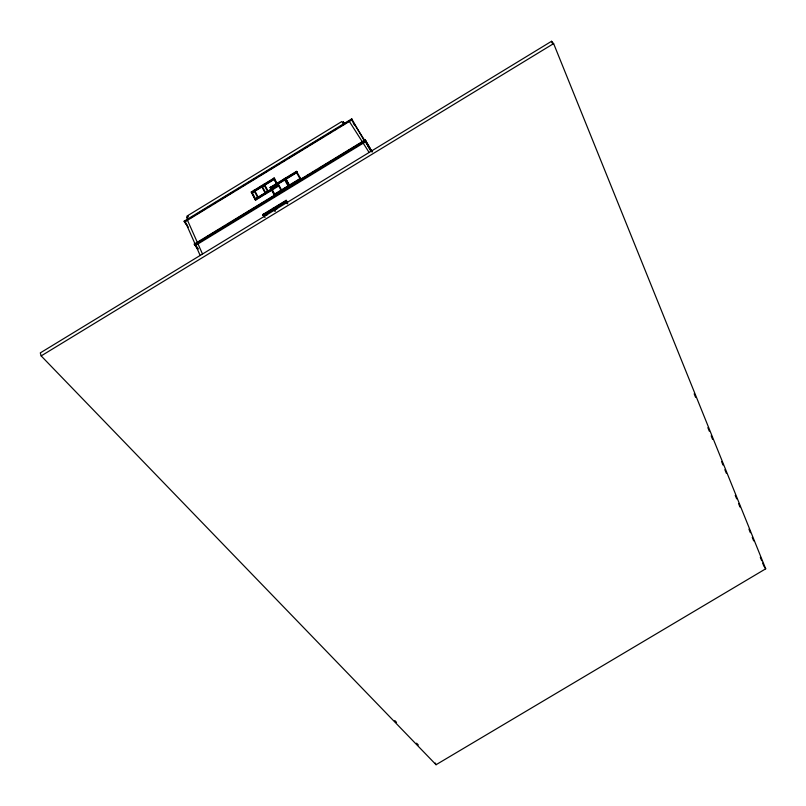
<?xml version="1.0" encoding="UTF-8"?>
<svg xmlns="http://www.w3.org/2000/svg" width="806" height="806" viewBox="0 0 806 806"><rect width="100%" height="100%" fill="white"/><g stroke="black" fill="none" stroke-linecap="round" stroke-linejoin="round"><path stroke-width="1.21" d="M188.503 216.24L186.609 217.388L187.627 219.675M184.524 222.083L184.131 221.217L351.738 118.875L352.252 119.681L184.524 222.083L188.302 227.121M190.538 217.952L193.752 215.988M196.966 214.023L205.54 208.784M207.686 207.485L210.9 205.52M214.114 203.555L216.26 202.246M219.474 200.281L233.408 191.778M236.621 189.813L239.835 187.848M243.049 185.894L245.195 184.584M248.409 182.619L256.983 177.38M259.119 176.071L267.693 170.842M269.839 169.532L274.121 166.913M276.267 165.603L279.481 163.648M281.626 162.338L284.84 160.374M288.054 158.409L296.628 153.18M298.774 151.871L301.988 149.906M305.202 147.941L307.348 146.632M310.562 144.667L324.486 136.164M327.71 134.199L330.923 132.234M334.137 130.28L336.283 128.97M339.497 127.005L349.139 121.112L369.128 152.465M274.151 178.035L278.1 185.36L255.059 199.414L251.26 191.999L274.151 178.035L274.786 179.063L252.963 192.382M251.432 192.342L274.332 178.368M252.258 192.453L274.09 179.134L277.667 185.793L255.714 199.183L251.784 191.677L252.258 192.372M288.518 185.612L273.889 194.528L274.534 195.566L270.131 187.455L284.669 178.579L285.304 179.617M284.881 178.448L296.517 171.356L297.152 172.383L285.515 179.486L284.881 178.448L289.374 186.518L304.597 177.29M270.312 187.788L284.85 178.922M285.062 178.791L296.709 171.688M285.334 179.154L285.868 178.821L285.415 178.126L289.908 186.186M293.797 173.985L296.971 172.051M284.609 179.688L271.128 187.909L274.715 194.649L276.801 193.369M285.888 178.902L296.457 172.454L295.983 171.678L300.547 179.698L300.094 179.003M275.964 185.32L270.766 188.483L270.131 187.455M278.04 184.05L284.266 180.252M255.351 199.767L271.944 189.642M255.522 200.11L278.554 186.055L277.919 185.027L254.877 199.072L255.522 200.11L251.724 192.694M288.729 185.481L300.447 178.338L300.89 179.033M274.07 194.871L288.699 185.944L284.669 178.579M288.921 185.813L300.638 178.67L301.081 179.375L296.517 171.356M284.095 188.926L287.228 187.012M290.623 184.947L293.807 183.002M297.001 181.048L299.127 179.758M197.692 249.024L194.246 244.097L365.189 139.841L371.959 151.578M198.518 241.981L202.8 239.372M204.946 238.062L219.947 228.914M222.083 227.604L225.297 225.65M227.443 224.34L230.657 222.375M233.871 220.421L264.952 201.47M267.088 200.16L287.45 187.748M288.971 186.307L288.619 186.972L288.165 186.277M306.733 175.98L309.947 174.025M312.093 172.716L316.385 170.096M318.521 168.797L349.592 149.845M351.738 148.536L361.38 142.652M362.458 141.997L364.02 141.05M197.319 242.878L201.782 240.158M203.757 238.949L224.29 226.426M226.315 225.196L230.718 222.506M232.763 221.257L247.865 212.049M248.873 211.434L253.225 208.784M255.321 207.505L258.585 205.51M260.691 204.23L263.945 202.246M267.139 200.301L275.733 195.062M277.869 193.752L281.103 191.788M284.306 189.833L287.541 187.848M289.656 186.559L298.28 181.3M300.376 180.03L304.728 177.37M306.804 176.101L310.098 174.096M312.164 172.837L315.468 170.822M318.592 168.917L327.286 163.618M329.311 162.379L332.656 160.344M335.739 158.46L339.104 156.404M341.099 155.195L361.662 142.652M362.529 142.118L364.1 141.161M194.649 245.014L365.723 140.677M365.571 141.755L195.687 245.356L197.964 248.369M262.806 214.537L286.15 200.311L286.795 201.349L263.451 215.575L262.806 214.537L263.935 216.743M276.73 208.996L275.571 206.81L276.529 207.092M262.978 214.89L286.342 200.654M263.824 215.001L286.09 201.429L285.606 200.634L287.369 203.908M551.556 41.277L40.3 352.897L41.166 355.909L436.066 764.723L765.7 568.814L553.621 43.595L551.556 41.277L552.503 43.605M41.166 355.909L553.621 43.595M394.769 720.544L396.512 722.347M416.591 743.172L418.334 744.986M194.246 244.097L198.044 249.114M184.131 221.217L187.153 225.237M764.612 567.313L765.7 568.814M251.26 191.999L251.895 193.027M265.97 213.59L265.496 212.895L266.625 215.101M265.678 213.247L266.151 213.933M255.593 199.092L256.056 199.777M258.716 198.155L254.434 190.065L254.898 190.76M266.504 213.258L266.04 212.572L267.169 214.769M265.194 193.228L265.658 193.924M273.546 208.966L273.073 208.28L274.594 211.051M262.041 185.874L262.323 186.226M275.571 206.81L275.984 207.424M265.547 192.563L266.01 193.259M268.61 192.07L264.308 184.09L264.721 184.705L263.784 184.413L268.076 192.392M271.118 187.818L270.665 187.123L275.068 195.243M277.566 183.839L277.153 183.224L281.546 191.234M282.09 190.901L277.687 182.891L278.09 183.516M278.1 185.36L278.554 186.055M278.02 186.377L273.617 178.358M284.589 179.607L284.135 178.912L288.266 186.377M288.699 185.944L289.163 186.649M352.111 120.749L364.806 140.566M365.541 141.715L372.16 152.052M344.575 123.842L343.245 121.746L344.474 123.852M343.83 124.688L341.835 121.535L187.002 216.079L188.02 218.355M351.738 118.875L364.241 140.687M353.32 122.986L354.569 125.172M365.189 139.841L371.425 150.752M367.838 145.503L370.871 150.803M365.43 141.655L371.183 151.578M285.868 178.821L289.032 184.634M285.123 179.275L288.004 184.544M286.15 200.311L287.782 203.183M286.09 201.429L287.148 203.404M276.115 206.477L277.274 208.663M274.08 208.643L273.617 207.948L275.34 211.232M261.859 185.531L265.728 192.906M261.335 185.854L265.315 193.329M254.364 191.082L253.9 190.397L258.011 198.145M265.033 217.519L263.34 214.215L263.451 215.575M435.3 763.04L436.066 764.723M202.508 254.021L187.324 219.907L185.037 221.307L200.16 255.452M694.168 393.802L695.588 397.298M707.87 427.643L709.28 431.15M711.174 435.824L712.585 439.32M721.561 461.495L722.982 465.002M724.866 469.666L726.287 473.172M735.253 495.347L736.674 498.854M738.558 503.518L739.979 507.024M748.955 529.199L750.366 532.706M752.26 537.37L753.67 540.876M760.29 557.218L761.7 560.724M762.647 563.051L764.068 566.558"/></g></svg>
